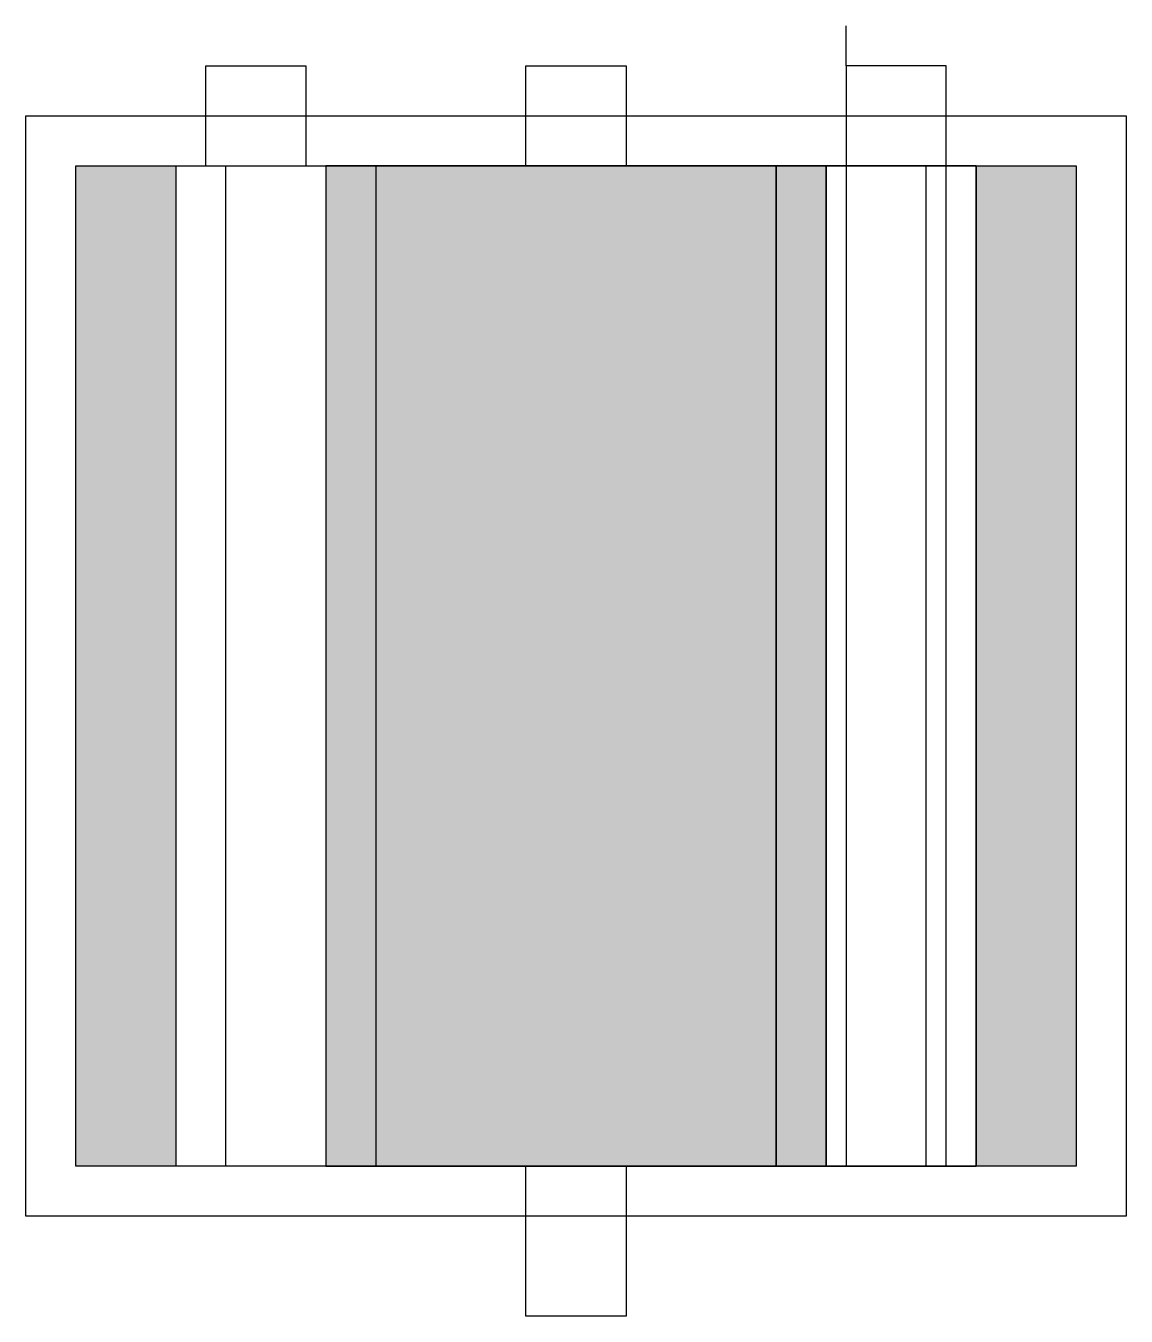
# Model space of a CAD drawing. Header units: millimetres. Extents: x 0 to 2.75, y -0.25 to 2.98.
import ezdxf

# ---------------------------------------------------------------- set-up
doc = ezdxf.new("R2010")
doc.units = ezdxf.units.MM
for name, color, linetype in [('Contacte metal', 253, 'Continuous'), ('Izolatie de plastic', 44, 'Continuous'), ('Poarta metal', 253, 'Continuous'), ('Poarta oxid', 255, 'Continuous'), ('Start de tip n', 130, 'Continuous'), ('Strat de tip p', 30, 'Continuous')]:
    doc.layers.add(name, color=color, linetype=linetype)

msp = doc.modelspace()

# ---------------------------------------------------------------- hatches: boundary and pattern name
at = {"layer": 'Contacte metal'}
h = msp.add_hatch(dxfattribs=at)
h.set_pattern_fill('ANGLE', color=256, scale=0.5)
h.set_pattern_definition([(0, (-0.75, -0.7475), (0, 3.4925), [2.54, -0.9525]), (90, (-0.75, -0.7475), (-3.4925, 2e-16), [2.54, -0.9525])])
h.paths.add_polyline_path([(1.5001, 0.1275), (1.2501, 0.1275), (1.2501, 0.0025), (1.5001, 0.0025)])
h.paths.add_polyline_path([(1.5001, 0.0025), (1.2501, 0.0025), (1.2501, -0.2475), (1.5001, -0.2475)])
at = {"layer": 'Poarta oxid'}
h = msp.add_hatch(color=256, dxfattribs=at)
h.dxf.hatch_style = 1
h.paths.add_polyline_path([(2.0017, 2.6275), (0.7517, 2.6275), (0.7517, 0.1275), (2.0017, 0.1275)])
at = {"layer": 'Strat de tip p'}
h = msp.add_hatch(color=256, dxfattribs=at)
h.dxf.hatch_style = 1
h.paths.add_polyline_path([(0.8751, 0.1275), (1.8751, 0.1275), (1.8751, 2.6275), (0.8751, 2.6275)])
h.paths.add_polyline_path([(2.6251, 2.6275), (2.3751, 2.6275), (2.3751, 0.1275), (2.6251, 0.1275)])
h.paths.add_polyline_path([(0.3751, 2.6275), (0.1251, 2.6275), (0.1251, 0.1275), (0.3751, 0.1275)])

# ---------------------------------------------------------------- linework, layer by layer
at = {"layer": 'Contacte metal'}
for p, q in [((2.0501, 2.8775, 0.1), (2.0501, 2.9775, 0.1)), ((0.4501, 2.6275, 0.1), (0.4501, 2.8775, 0.1)), ((0.4501, 2.8775, 0.1), (0.7001, 2.8775, 0.1)), ((0.7001, 2.8775, 0.1), (0.7001, 2.6275, 0.1)), ((1.2501, 2.6275, 0.1), (1.2501, 2.8775, 0.1)), ((1.2501, 2.8775, 0.1), (1.5001, 2.8775, 0.1)), ((1.5001, 2.8775, 0.1), (1.5001, 2.6275, 0.1)), ((0.5001, 2.6275), (0.7501, 2.6275)), ((0.5001, 0.1275), (0.5001, 2.6275)), ((0.5001, 2.6275, 0.1), (0.7501, 2.6275, 0.1)), ((0.7501, 2.6275), (0.7501, 0.1275)), ((1.2501, 2.6275, 0.1), (1.5001, 2.6275, 0.1)), ((2.2501, 2.6275), (2.0001, 2.6275)), ((2.0001, 2.6275), (2.0001, 0.1275)), ((2.2501, 0.1275), (2.2501, 2.6275)), ((0.7501, 0.1275), (0.5001, 0.1275)), ((1.2501, 0.1275), (1.5001, 0.1275)), ((2.0001, 0.1275), (2.2501, 0.1275)), ((2.3001, 0.1275, 0.1), (2.0501, 0.1275, 0.1)), ((2.0501, 0.1275, 0.1), (2.0501, 0.1275, 0.025))]:
    msp.add_line(p, q, dxfattribs=at)
at = {"layer": 'Contacte metal', "elevation": 0.1}
msp.add_lwpolyline([(2.3001, 2.8775), (2.0501, 2.8775), (2.0501, 2.6275), (2.0501, 0.1275), (2.3001, 0.1275), (2.3001, 2.6275)], close=True, dxfattribs=at)
at = {"layer": 'Contacte metal'}
msp.add_lwpolyline([(1.5001, 0.1275), (1.5001, -0.2475), (1.2501, -0.2475), (1.2501, 0.1275)], close=True, dxfattribs=at)
at = {"layer": 'Izolatie de plastic'}
msp.add_lwpolyline([(0.0001, 2.7525), (2.7501, 2.7525), (2.7501, 0.0025), (0.0001, 0.0025)], close=True, dxfattribs=at)
at = {"layer": 'Poarta metal'}
for p, q in [((0.8751, 2.6275), (0.8751, 0.1275)), ((1.8751, 2.6275), (0.8751, 2.6275)), ((1.8751, 0.1275), (1.8751, 2.6275)), ((0.8751, 0.1275), (1.8751, 0.1275))]:
    msp.add_line(p, q, dxfattribs=at)
at = {"layer": 'Poarta oxid'}
msp.add_line((1.2501, 0.1275, 0.1), (1.2159, 0.1275, 0.1), dxfattribs=at)
at = {"layer": 'Poarta oxid', "elevation": 0.1}
msp.add_lwpolyline([(0.7501, 0.1275), (2.0001, 0.1275), (2.0001, 2.6275), (0.7501, 2.6275)], close=True, dxfattribs=at)
at = {"layer": 'Start de tip n', "elevation": 0.01}
msp.add_lwpolyline([(1.8751, 2.6275), (1.8751, 0.1275), (2.3751, 0.1275), (2.3751, 2.6275)], close=True, dxfattribs=at)
at = {"layer": 'Strat de tip p'}
for p, q in [((0.1251, 0.1275), (0.1251, 2.6275)), ((0.1251, 2.6275), (2.6251, 2.6275)), ((0.3751, 2.6275), (0.3751, 0.1275)), ((0.8751, 2.6275), (0.8751, 0.1275)), ((1.8751, 2.6275), (1.8751, 0.1275)), ((2.3751, 2.6275), (2.3751, 0.1275)), ((2.6251, 2.6275), (2.6251, 0.1275)), ((2.6251, 0.1275), (0.1251, 0.1275))]:
    msp.add_line(p, q, dxfattribs=at)

doc.saveas('drawing.dxf')
